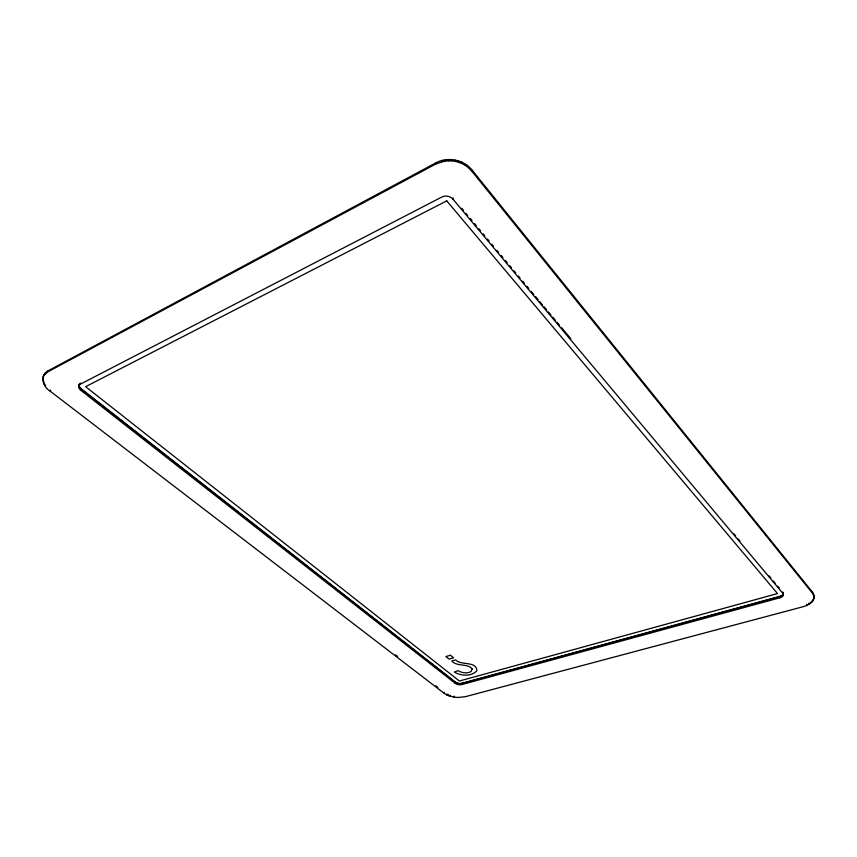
<?xml version="1.0" encoding="UTF-8"?>
<svg xmlns="http://www.w3.org/2000/svg" width="857" height="857" viewBox="0 0 857 857"><rect width="100%" height="100%" fill="white"/><g stroke="black" fill="none" stroke-linecap="round" stroke-linejoin="round"><path stroke-width="1.29" d="M80.622 383.1L80.204 384.247A6.77 4.039 19.7 0 0 80.826 390.31L455.292 683.393A4.896 2.421 5.8 0 0 462.062 684.497L462.191 683.211L779.859 596.354A5.838 3.149 -2.9 0 0 783.277 592.873M814 598.518L814.032 596.086C814.814 602.214 807.723 605.438 802.87 606.788L465.212 696.73L457.874 697.48L453.953 697.095L454.049 696.077M455.292 683.393L455.421 682.108L81.351 388.885A6.76 4.049 19.7 0 1 79.787 383.529M453.953 697.095L448.457 695.638L448.565 694.62M450.193 696.238L450.3 695.22M448.457 695.638L446.861 694.941L446.968 693.924M446.861 694.941L444.172 693.313L444.28 692.295M471.693 169.611L812.607 592.348L813.989 595.936L812.725 593.494L471.543 170.822L471.693 169.611C463.305 159.563 447.89 156.638 436.299 162.626L48.121 370.802C39.379 375.312 43.075 387.128 50.209 391.188L444.172 693.313M471.543 170.822L467.076 166.547L467.236 165.337M467.076 166.547L464.398 164.78L464.558 163.569M464.398 164.78L461.473 163.301L461.634 162.091M461.473 163.301L458.356 162.134L458.527 160.923M452.946 199.145L453.074 197.903M458.356 162.134L455.11 161.309L455.281 160.098M44.221 374.488L43.771 375.623L47.66 371.938L436.117 163.837L445.158 160.987L451.789 160.837L451.96 159.627M448.447 160.73L448.629 159.52M445.158 160.987L445.34 159.766M441.966 161.598L442.148 160.388M436.117 163.837L436.299 162.626M80.826 390.31L81.351 388.885M50.209 391.188L50.649 390.053M45.196 386.046L45.635 384.911M44.103 384.215L44.553 383.09M43.139 377.166L43.589 376.03L42.85 378.826M44.746 374.22L45.207 373.084M42.914 380.572L43.375 379.447M43.343 382.383L43.793 381.247M47.66 371.938L48.121 370.802M80.204 384.247L441.933 196.971A7.884 6.278 9.6 0 1 452.914 199.113L782.977 593.515A5.838 3.139 -2.9 0 1 779.977 597.768L462.062 684.497M451.789 160.837L455.11 161.309M395.473 654.823L397.594 656.451M435.785 685.771L437.916 687.41M461.698 208.208L463.412 210.265M465.994 213.339L467.708 215.396M470.289 218.481L472.003 220.538M474.585 223.613L476.299 225.67M478.87 228.755L480.595 230.812M483.166 233.886L484.891 235.943M487.462 239.028L489.176 241.074M491.757 244.159L493.471 246.216M496.91 250.319L498.624 252.376M501.206 255.461L502.92 257.518M505.491 260.592L507.215 262.649M509.786 265.734L511.511 267.791M514.082 270.866L515.796 272.922M518.378 276.008L520.092 278.054M522.674 281.139L524.388 283.196M526.969 286.281L528.683 288.327M531.254 291.412L533.836 294.497M535.55 296.543L538.132 299.629M539.846 301.685L542.427 304.771M544.141 306.817L546.712 309.902M548.437 311.959L551.008 315.033M552.733 317.09L555.304 320.175M557.018 322.232L559.6 325.306M561.314 327.363L570.762 338.665M733.924 533.836L735.649 535.893M738.22 538.967L739.945 541.024M769.136 575.947L770.85 578.004M773.432 581.089L775.146 583.135M777.728 586.22L779.442 588.277M813.871 594.801L814.15 597.222M813.411 598.668L813.529 599.804M812.607 592.348L812.725 593.494M812.64 599.921L812.757 601.057M811.579 601.121L811.697 602.257M810.251 602.246L810.368 603.382M808.676 603.274L808.783 604.41M806.876 604.206L806.994 605.331M782.848 592.101L782.977 593.515M779.859 596.354L779.977 597.768M462.191 683.211A4.885 2.421 5.8 0 1 455.421 682.108M79.68 383.818A6.76 4.049 19.7 0 0 81.244 389.174L455.388 682.365A4.896 2.421 5.8 0 0 462.159 683.468L779.881 596.643A5.838 3.149 -2.9 0 0 782.88 592.38M472.196 668.856L471.05 671.567C466.969 673.806 461.902 672.97 458.045 670.645L454.36 672.038C460.948 676.098 471.307 676.719 476.878 670.785C476.556 660.704 460.948 665.793 455.57 659.901L451.768 660.993C457.081 667.003 467.172 663.061 472.196 668.856M446.733 200.881L85.636 386.678L459.395 681.015L777.513 593.569L446.733 200.881M450.396 655.241L445.876 656.548L449.089 659.119L453.599 657.822L450.396 655.241"/></g></svg>
